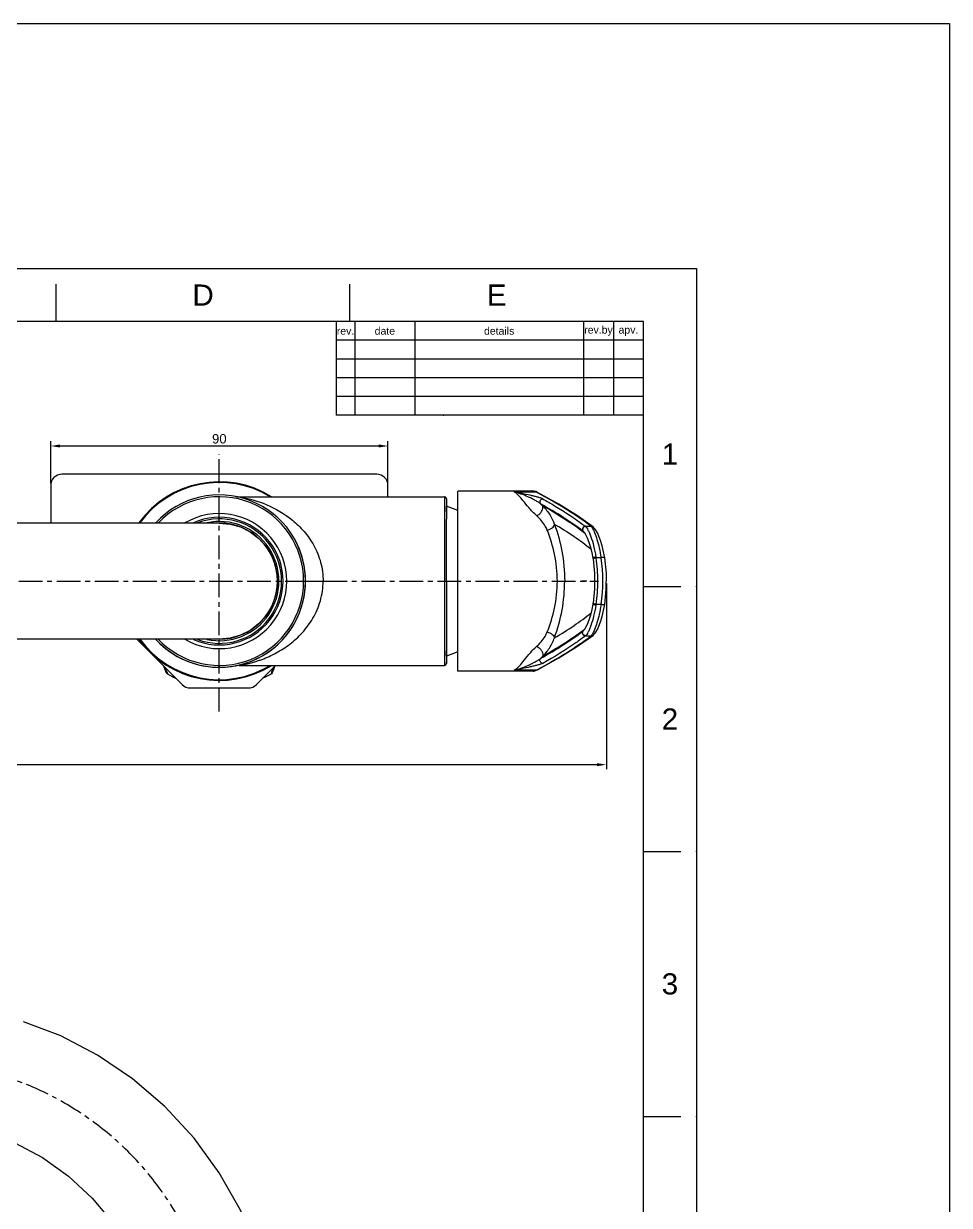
# Model space of a CAD drawing. Header units: millimetres. Extents: x 120 to 1856, y -818 to 764.
# Drawn here: x 880.1 to 1127.1, y -412 to -96.6 of the extents above; entities that cross this region are included whole.
import ezdxf

# ---------------------------------------------------------------- set-up
doc = ezdxf.new("R2010")
doc.units = ezdxf.units.MM
doc.header["$LTSCALE"] = 0.1
doc.linetypes.add('CENTERX2', pattern=[101.6, 63.5, -12.7, 12.7, -12.7])
for name, color, linetype in [('CENTER', 1, 'CENTERX2'), ('DIM', 3, 'Continuous'), ('FORM', 7, 'Continuous'), ('TEXT', 2, 'Continuous')]:
    doc.layers.add(name, color=color, linetype=linetype)
doc.styles.get("Standard").update_dxf_attribs({"font": 'arial.ttf'})
doc.dimstyles.new('ISO-25', dxfattribs={"dimtxt": 2.5, "dimasz": 2.5, "dimexe": 1.25, "dimexo": 0.625, "dimtad": 1, "dimlfac": 1.33325, "dimtxsty": 'Standard', "dimcen": 2.5, "dimadec": 0, "dimazin": 0, "dimtfac": 1, "dimtmove": 0, "dimatfit": 3, "dimfxl": 0, "dimarcsym": 0})

# ---------------------------------------------------------------- blocks, each defined once
blk = doc.blocks.new('*D34')
at = {"layer": 'Defpoints', "color": 0}
for p in [(690.21, -307.42), (665.35, -583.77), (906.25, -583.77)]:
    blk.add_point(p, dxfattribs=at)
at = {"layer": 'DIM', "color": 0, "lineweight": -2}
for p, q in [((689.59, -307.42), (664.1, -307.42)), ((665.35, -309.92), (665.35, -581.27)), ((905.62, -583.77), (664.1, -583.77))]:
    blk.add_line(p, q, dxfattribs=at)
at = {"layer": 'DIM', "color": 0}
for points in [[(664.94, -309.92), (665.77, -309.92), (665.35, -307.42)], [(664.94, -581.27), (665.77, -581.27), (665.35, -583.77)]]:
    blk.add_solid(points, dxfattribs=at)
at = {"layer": 'DIM', "color": 0, "insert": (663.23, -445.59), "char_height": 2.5, "attachment_point": 5, "rotation": 90}
blk.add_mtext('276,3', dxfattribs=at)
blk = doc.blocks.new('*D40')
at = {"layer": 'Defpoints', "color": 0}
for p in [(977.32, -209.33), (887.32, -219.89), (977.32, -219.89)]:
    blk.add_point(p, dxfattribs=at)
at = {"layer": 'DIM', "color": 0, "lineweight": -2}
for p, q in [((887.32, -219.26), (887.32, -208.08)), ((977.32, -219.26), (977.32, -208.08)), ((889.82, -209.33), (974.82, -209.33))]:
    blk.add_line(p, q, dxfattribs=at)
at = {"layer": 'DIM', "color": 0}
for points in [[(889.82, -208.91), (889.82, -209.74), (887.32, -209.33)], [(974.82, -208.91), (974.82, -209.74), (977.32, -209.33)]]:
    blk.add_solid(points, dxfattribs=at)
at = {"layer": 'DIM', "color": 0, "insert": (932.32, -207.42), "char_height": 2.5, "attachment_point": 5}
blk.add_mtext('90', dxfattribs=at)
blk = doc.blocks.new('*D42')
at = {"layer": 'Defpoints', "color": 0}
for p in [(710.14, -364.44), (932.32, -473.76), (932.32, -516.75)]:
    blk.add_point(p, dxfattribs=at)
at = {"layer": 'DIM', "color": 0, "lineweight": -2}
for p, q in [((710.14, -365.06), (710.14, -475.01)), ((932.32, -516.13), (932.32, -472.51)), ((712.64, -473.76), (929.82, -473.76))]:
    blk.add_line(p, q, dxfattribs=at)
at = {"layer": 'DIM', "color": 0}
for points in [[(712.64, -473.34), (712.64, -474.18), (710.14, -473.76)], [(929.82, -473.34), (929.82, -474.18), (932.32, -473.76)]]:
    blk.add_solid(points, dxfattribs=at)
at = {"layer": 'DIM', "color": 0, "insert": (821.23, -471.63), "char_height": 2.5, "attachment_point": 5}
blk.add_mtext('222,2', dxfattribs=at)
blk = doc.blocks.new('*D91')
at = {"layer": 'Defpoints', "color": 0}
for p in [(678.14, -245.39), (1035.6, -245.4), (1035.6, -294.36)]:
    blk.add_point(p, dxfattribs=at)
at = {"layer": 'DIM', "color": 0, "lineweight": -2}
for p, q in [((678.14, -246.01), (678.14, -295.61)), ((1035.6, -246.02), (1035.6, -295.61)), ((680.64, -294.36), (1033.1, -294.36))]:
    blk.add_line(p, q, dxfattribs=at)
at = {"layer": 'DIM', "color": 0}
for points in [[(680.64, -293.95), (680.64, -294.78), (678.14, -294.36)], [(1033.1, -293.95), (1033.1, -294.78), (1035.6, -294.36)]]:
    blk.add_solid(points, dxfattribs=at)
at = {"layer": 'DIM', "color": 0, "insert": (856.87, -292.24), "char_height": 2.5, "attachment_point": 5}
blk.add_mtext('357,5', dxfattribs=at)

msp = doc.modelspace()

# ---------------------------------------------------------------- linework, layer by layer
for p, q in [((888.8129, -176.134), (888.8129, -166.134)), ((967.1564, -176.134), (967.1564, -166.134)), ((1045.4998, -176.134), (653.7826, -176.134)), ((1045.4998, -741.7905), (1045.4998, -176.134)), ((1045.4998, -246.841), (1055.4998, -246.841)), ((1045.4998, -317.5481), (1055.4998, -317.5481)), ((1045.4998, -388.2552), (1055.4998, -388.2552))]:
    msp.add_line(p, q)
at = {"color": 7, "linetype": 'Continuous'}
for p, q in [((974.3207, -216.8878), (890.3207, -216.8878)), ((887.3207, -219.8878), (887.3207, -229.8873)), ((977.3207, -222.885), (977.3207, -219.8878)), ((937.5373, -222.8798), (992.4239, -222.8869)), ((937.5373, -222.8798), (937.88, -222.9358)), ((992.4239, -222.8869), (992.418, -267.8869)), ((992.9239, -223.387), (992.9229, -225.3875)), ((992.9239, -223.387), (992.9243, -225.3875)), ((996.0042, -221.3914), (996.0543, -221.3874)), ((996.0042, -269.3832), (996.0042, -221.3914)), ((1016.1075, -221.3873), (996.0594, -221.3873)), ((1010.9962, -221.5927), (1016.7833, -221.5927)), ((1016.7833, -221.5927), (1016.0993, -221.3873)), ((1017.2522, -221.7009), (1016.7629, -221.4936)), ((1017.2001, -221.8147), (1016.7833, -221.5927)), ((992.9229, -225.3875), (992.9221, -228.8873)), ((992.9229, -226.7734), (992.9236, -225.3875)), ((996.0042, -226.5263), (992.9236, -225.3873)), ((932.3223, -229.8873), (850.5113, -229.8873)), ((992.9195, -245.3873), (992.9223, -228.8873)), ((1029.6737, -232.3541), (1029.4342, -232.0946)), ((1029.6215, -232.3474), (1029.5974, -232.3291)), ((1029.753, -232.4604), (1029.6685, -232.3838)), ((1029.6827, -232.3658), (1029.6737, -232.3541)), ((1029.6827, -232.3659), (1029.7366, -232.4392)), ((1031.5212, -230.7825), (1030.0313, -230.7825)), ((1032.1296, -230.9803), (1032.1253, -230.977)), ((1032.0152, -239.2295), (1032.0407, -239.3856)), ((1032.0776, -239.3396), (1032.0408, -239.3863)), ((1032.0408, -239.3861), (1032.0538, -239.4675)), ((1032.0845, -239.4266), (1032.0539, -239.4684)), ((1034.1771, -239.1335), (1032.8305, -239.1335)), ((955.3239, -245.3831), (960.0241, -245.383)), ((992.9194, -245.3833), (992.9177, -265.3872)), ((1022.52, -245.3873), (1024.4796, -245.3873)), ((1030.4004, -245.3873), (1029.1004, -245.3873)), ((1032.0152, -251.5452), (1031.7485, -252.9344)), ((1032.0408, -251.3883), (1032.0154, -251.5442)), ((1032.0776, -251.4351), (1032.0408, -251.3885)), ((1032.054, -251.306), (1032.041, -251.3873)), ((1032.0845, -251.3482), (1032.0539, -251.3063)), ((1034.1771, -251.6412), (1032.8305, -251.6412)), ((1029.4342, -258.6801), (1029.6737, -258.4206)), ((1029.6387, -258.3967), (1029.6487, -258.3849)), ((1029.6574, -258.3996), (1029.6686, -258.3909)), ((1029.6686, -258.3909), (1029.7528, -258.3145)), ((1029.6737, -258.4206), (1029.6832, -258.4082)), ((1029.7361, -258.3361), (1029.6831, -258.4083)), ((932.3223, -260.8873), (850.5113, -260.8873)), ((910.3202, -260.8873), (922.442, -273.0091)), ((1027.9277, -262.7842), (1032.1296, -259.7944)), ((1030.0313, -259.9922), (1031.5212, -259.9922)), ((1032.1296, -259.7944), (1032.1256, -259.7975)), ((992.9184, -265.3872), (992.918, -264.0012)), ((996.0042, -264.2474), (992.9184, -265.3873)), ((937.587, -267.8798), (992.418, -267.8869)), ((942.1993, -273.0091), (947.3274, -267.881)), ((992.9177, -265.124), (992.9179, -267.0847)), ((992.9181, -267.387), (992.9179, -267.0847)), ((992.919, -265.3872), (992.9181, -267.387)), ((918.4558, -269.8667), (918.5177, -270.0378)), ((918.5177, -270.0378), (918.5719, -270.1931)), ((946.1156, -270.0466), (946.0641, -270.1931)), ((946.0641, -270.1931), (946.0679, -270.191)), ((946.2378, -269.7144), (946.1156, -270.0466)), ((996.0543, -269.3873), (996.0042, -269.3832)), ((1016.1075, -269.3873), (996.0594, -269.3873)), ((1016.7833, -269.182), (1010.9961, -269.182)), ((1016.7833, -269.182), (1016.0993, -269.3873)), ((1016.7591, -269.2823), (1017.2522, -269.0738)), ((1016.7833, -269.182), (1017.2002, -268.9599)), ((924.5633, -273.8878), (940.078, -273.8878))]:
    msp.add_line(p, q, dxfattribs=at)
msp.add_lwpolyline([(639.6412, -161.9925), (1059.6412, -161.9925), (1059.6412, -755.9319), (639.6412, -755.9319)], close=True)
for points in [[(1016.7629, -221.4936), (1016.2088, -221.3904), (1016.0986, -221.3873)], [(1032.1296, -230.9803), (1027.9309, -227.9927), (1022.9464, -224.8801), (1017.2522, -221.7009)], [(932.3223, -229.8873), (935.181, -230.1532), (937.9476, -230.9441), (940.513, -232.2282), (942.7876, -233.9537), (944.7041, -236.0632), (946.2023, -238.4886), (947.2322, -241.1505), (947.7584, -243.9794)], [(1029.7366, -232.4392), (1030.0659, -232.9791), (1030.4808, -233.8333), (1030.932, -234.9728), (1031.3707, -236.342)], [(1035.1651, -239.1353), (1034.869, -237.5406), (1034.4755, -235.9467), (1034.0487, -234.5718), (1033.6187, -233.4289), (1033.2078, -232.5164), (1032.8264, -231.8195), (1032.4658, -231.309), (1032.1253, -230.977)], [(1031.3707, -236.342), (1031.7522, -237.857), (1032.0152, -239.2295)], [(1032.0539, -239.4684), (1032.4645, -243.3403), (1032.4641, -247.4415), (1032.0539, -251.3063)], [(1035.1651, -251.6394), (1035.5947, -247.5578), (1035.5956, -243.2334), (1035.1651, -239.1353)], [(947.7584, -243.9794), (947.7587, -246.7923), (947.2331, -249.6209), (946.2037, -252.2832), (944.7057, -254.7094), (942.7891, -256.8196), (940.5142, -258.5458), (937.9483, -259.8303), (935.1813, -260.6214), (932.3223, -260.8873)], [(1032.125, -259.7979), (1032.4599, -259.4727), (1032.8199, -258.9656), (1033.2, -258.2741), (1033.6091, -257.3691), (1034.038, -256.2339), (1034.4656, -254.8636), (1034.862, -253.2662), (1035.1651, -251.6394)], [(1031.7485, -252.9344), (1031.3663, -254.4481), (1030.9279, -255.8133), (1030.4778, -256.9483), (1030.0643, -257.7986), (1029.7361, -258.3361)], [(1017.2522, -269.0738), (1022.9428, -265.8967), (1027.9277, -262.7842)], [(918.5638, -270.1886), (918.4846, -270.139), (918.3013, -269.9781), (918.169, -269.7953), (918.0849, -269.6073)], [(946.5511, -269.607), (946.4196, -269.8707), (946.205, -270.0995), (946.0679, -270.191)], [(1016.0985, -269.3873), (1016.2068, -269.3844), (1016.7591, -269.2823)], [(947.821, -456.1561), (947.259, -445.5241), (945.4167, -434.5867), (942.3087, -423.7662), (937.9387, -413.2609), (932.3249, -403.2758), (925.5765, -393.9907), (917.813, -385.5702), (909.1722, -378.1735), (899.8438, -371.881), (890.0154, -366.7572), (880.1047, -362.9525)], [(870.5251, -392.4353), (877.7985, -395.2633), (885.1255, -399.2117), (892.0712, -404.1557), (898.4276, -410.0388), (904.0077, -416.7575), (908.6778, -424.1393), (912.3146, -432.0037), (914.8765, -440.141), (916.3736, -448.3356), (916.821, -456.1561)]]:
    msp.add_lwpolyline(points, dxfattribs=at)
for centre, radius, start, end in [((890.3207, -219.8878), 3, 89.99999, 179.99999), ((974.3207, -219.8878), 3, 359.99999, 89.99999), ((932.321, -245.3873), 26.5, 58.186614, 144.174567), ((932.321, -245.3873), 26.3, 58.86275, 143.841666), ((932.3241, -245.3827), 22.9993, 222.555279, 137.470561), ((932.3241, -245.3827), 22.4999, 223.711622, 136.290381), ((937.5389, -218.1696), 4.7102, 259.354225, 269.980034), ((932.4205, -255.1734), 32.6966, 79.981694, 80.388133), ((992.4239, -223.3869), 0.5, 359.980532, 89.992493), ((1030.9422, -211.8875), 18.2107, 224.878665, 226.915195), ((932.321, -245.3873), 18.019, 239.423689, 120.57395), ((932.321, -245.3873), 17.0192, 246.069091, 113.930909), ((932.321, -245.3873), 16.612, 249.548713, 110.451287), ((932.321, -245.3873), 15.912, 257.945357, 102.05528), ((932.321, -245.3873), 15.5, 270, 90), ((932.3235, -245.3837), 23, 280.951962, 35.844776), ((1026.3029, -236.0623), 5.055, 52.16703, 52.767853), ((1035.4273, -227.3708), 7.6533, 217.572479, 220.380993), ((1028.7072, -232.9646), 1.1338, 50.115363, 52.110631), ((1035.5285, -227.3963), 7.695, 217.629817, 219.477791), ((1035.5243, -227.3997), 7.6896, 219.477967, 220.402396), ((1022.302, -238.545), 9.5844, 39.961046, 40.431971), ((1025.457, -237.7916), 6.8543, 52.088855, 52.585715), ((1022.2813, -238.5623), 9.6113, 38.677197, 39.960677), ((1022.3776, -238.5895), 9.5744, 39.155522, 40.403184), ((1026.6408, -235.1491), 5.5284, 52.172176, 52.726807), ((1029.212, -231.7516), 1.269, 47.942371, 49.789044), ((1028.4227, -233.3274), 4.0328, 31.415899, 32.260043), ((959.8365, -250.0001), 73.7984, 8.467478, 8.603067), ((1010.3271, -242.7021), 22.7847, 8.789862, 9.010984), ((992.7378, -245.4203), 40.5827, 0.046526, 8.787658), ((993.352, -245.3873), 41.3014, 351.290759, 8.709241), ((980.8256, -245.3287), 43.6541, 339.608088, 359.923082), ((992.9694, -245.3723), 40.3511, 351.187187, 359.978608), ((959.8343, -240.7742), 73.8007, 351.39696, 351.53252), ((1010.3279, -248.0727), 22.7839, 350.989019, 351.210114), ((1035.4273, -263.4039), 7.6532, 139.619058, 142.427583), ((1035.5285, -263.3784), 7.695, 140.52219, 142.370184), ((1035.5243, -263.375), 7.6896, 139.597601, 140.522014), ((1025.3306, -252.8191), 7.0613, 307.174675, 307.788076), ((1022.3031, -252.2306), 9.5829, 319.568681, 319.950805), ((1022.2813, -252.2124), 9.6113, 320.043493, 321.321726), ((1022.3779, -252.1854), 9.5741, 319.596993, 320.843223), ((932.321, -245.3873), 26.5, 215.825379, 301.861765), ((932.321, -245.3873), 26.3, 216.149658, 301.175114), ((932.321, -245.3873), 23, 222.386805, 280.958109), ((1026.3024, -254.7118), 5.0558, 307.232188, 307.832912), ((1028.7071, -257.8101), 1.1338, 307.889395, 309.884854), ((1026.6402, -255.6248), 5.5293, 307.27324, 307.827775), ((1029.2119, -259.023), 1.2691, 310.210984, 312.057664), ((1028.4283, -257.4508), 4.0262, 327.745884, 328.553385), ((903.2497, -274.46), 15.6087, 18.135412, 24.499165), ((937.5874, -272.5905), 4.7107, 90.005404, 100.941259), ((992.4181, -267.3869), 0.5, 269.992493, 359.992493), ((1030.9407, -278.8858), 18.2087, 133.084137, 135.120812), ((903.2504, -274.4591), 15.6087, 18.132868, 24.242692), ((902.0735, -275.9161), 17.4639, 22.018782, 25.444045), ((902.3322, -275.8033), 17.1818, 21.445688, 21.993359), ((902.5588, -275.7143), 16.9384, 20.195906, 21.445925), ((932.318, -245.3918), 28.356, 241.002678, 245.740562), ((932.318, -245.3918), 28.356, 294.278619, 298.997302), ((962.3874, -275.8467), 17.2747, 158.510212, 159.207181), ((962.4905, -275.8873), 17.3855, 158.385579, 158.510116), ((962.46, -275.8781), 17.3538, 154.547061, 158.376728), ((961.3868, -274.4591), 15.6087, 155.783732, 161.868554), ((924.5633, -270.8878), 3, 224.99999, 269.99999), ((940.078, -270.8878), 3, 269.99999, 314.99999)]:
    msp.add_arc(centre, radius, start, end, dxfattribs=at)
for points, knots in [([(938.1085, -222.9754), (940.408, -223.3816), (945.2939, -224.7902), (950.9789, -228.1237), (955.0785, -232.0969), (957.7319, -235.8841), (959.5774, -240.3885), (960.0241, -243.7015), (960.0241, -245.383)], [0, 0, 0, 0, 0.20638264, 0.44562898, 0.573655, 0.70863487, 0.85138184, 1, 1, 1, 1]), ([(1018.0381, -224.7371), (1017.8033, -224.5468), (1017.2587, -224.222), (1016.4246, -223.7437), (1015.5417, -223.2913), (1014.3515, -222.7301), (1012.8466, -222.1258), (1011.6113, -221.7531), (1010.9962, -221.5927)], [0, 0, 0, 0, 0.11704117, 0.24428894, 0.37283189, 0.50095406, 0.75385398, 1, 1, 1, 1]), ([(1018.6538, -223.4391), (1018.5643, -223.3888), (1018.3528, -223.3009), (1017.8628, -223.1347), (1017.1537, -222.938), (1016.2327, -222.7089), (1014.8929, -222.4009), (1013.1407, -222.0294), (1011.7178, -221.7414), (1010.9962, -221.5927)], [0, 0, 0, 0, 0.03903597, 0.0867421, 0.19691152, 0.31870136, 0.44777266, 0.71978113, 1, 1, 1, 1]), ([(1017.0373, -227.9885), (1016.2719, -227.3088), (1014.9952, -225.9584), (1013.4634, -224.0023), (1012.2551, -222.5183), (1011.4077, -221.7953), (1010.9962, -221.5927)], [0, 0, 0, 0, 0.34798498, 0.62927103, 0.8440843, 1, 1, 1, 1]), ([(1031.5212, -230.7825), (1029.4178, -229.1701), (1024.7358, -226.0126), (1019.834, -223.2225), (1017.2001, -221.8147)], [0, 0, 0, 0, 0.47018037, 1, 1, 1, 1]), ([(1018.6538, -223.4391), (1018.5095, -223.4434), (1018.2157, -223.5388), (1017.9179, -223.8868), (1017.8363, -224.3372), (1017.9497, -224.624), (1018.0383, -224.7374)], [0, 0, 0, 0, 0.24851392, 0.50069654, 0.7523825, 1, 1, 1, 1]), ([(1018.6538, -223.4391), (1019.7076, -224.0306), (1023.599, -226.2855), (1027.3654, -228.7655), (1029.9888, -230.7499)], [0, 0, 0, 0, 0.26868706, 1, 1, 1, 1]), ([(1017.0373, -227.9886), (1017.1792, -227.9186), (1017.4573, -227.7478), (1017.8953, -227.3749), (1018.3069, -226.871), (1018.6044, -226.26), (1018.7043, -225.6746), (1018.597, -225.3157), (1018.5029, -225.1876)], [0, 0, 0, 0, 0.13688127, 0.28061438, 0.49605463, 0.69459375, 0.86251434, 1, 1, 1, 1]), ([(1029.3614, -232.0375), (1027.663, -230.7452), (1023.9544, -228.1983), (1020.0922, -225.8976), (1018.0381, -224.7371)], [0, 0, 0, 0, 0.47494354, 1, 1, 1, 1]), ([(1018.5029, -225.1876), (1020.519, -226.3278), (1024.3017, -228.5802), (1027.9364, -231.0701), (1029.5974, -232.3291)], [0, 0, 0, 0, 0.52636145, 1, 1, 1, 1]), ([(1018.503, -225.1877), (1019.2138, -225.8892), (1020.5054, -227.4543), (1021.4132, -229.2766), (1021.7439, -230.2351)], [0, 0, 0, 0, 0.49621492, 1, 1, 1, 1]), ([(1019.834, -231.8239), (1019.6817, -231.4494), (1018.9792, -230.0181), (1017.9243, -228.7763), (1017.0373, -227.9885)], [0, 0, 0, 0, 0.25417181, 1, 1, 1, 1]), ([(1022.5201, -245.3873), (1022.52, -242.9735), (1022.0337, -238.3306), (1020.6689, -233.8773), (1019.834, -231.8239)], [0, 0, 0, 0, 0.52129028, 1, 1, 1, 1]), ([(1019.8342, -231.8238), (1020.0821, -231.7605), (1020.5537, -231.5857), (1021.1569, -231.2063), (1021.5888, -230.7602), (1021.7368, -230.3985), (1021.7439, -230.2351)], [0, 0, 0, 0, 0.29398005, 0.57323164, 0.81200889, 1, 1, 1, 1]), ([(1021.7439, -230.2351), (1022.6015, -232.5529), (1023.9924, -237.5416), (1024.4793, -242.7062), (1024.4796, -245.3873)], [0, 0, 0, 0, 0.47964521, 1, 1, 1, 1]), ([(1031.5315, -236.9175), (1030.0763, -235.7247), (1026.8826, -233.3842), (1023.5282, -231.2877), (1021.7439, -230.2351)], [0, 0, 0, 0, 0.4759524, 1, 1, 1, 1]), ([(1029.9888, -230.7499), (1029.8437, -230.7531), (1029.5487, -230.8446), (1029.2463, -231.1883), (1029.1617, -231.6373), (1029.2737, -231.9236), (1029.3614, -232.0375)], [0, 0, 0, 0, 0.24993596, 0.50172395, 0.75233489, 1, 1, 1, 1]), ([(1030.0313, -230.7825), (1029.8862, -230.7857), (1029.5913, -230.8769), (1029.2885, -231.2202), (1029.2035, -231.6693), (1029.3157, -231.9558), (1029.4035, -232.0698)], [0, 0, 0, 0, 0.24986316, 0.50150735, 0.75210581, 1, 1, 1, 1]), ([(1030.0621, -230.8094), (1029.9173, -230.8133), (1029.6232, -230.9058), (1029.3216, -231.2485), (1029.236, -231.6958), (1029.3471, -231.9812), (1029.4342, -232.0946)], [0, 0, 0, 0, 0.25022027, 0.50242187, 0.75296266, 1, 1, 1, 1]), ([(1030.0621, -230.8094), (1030.1758, -230.9119), (1030.4039, -231.2202), (1030.7362, -231.804), (1031.1044, -232.5985), (1031.6545, -234.0048), (1032.2898, -236.1362), (1032.6544, -237.9683), (1032.8046, -238.9608)], [0, 0, 0, 0, 0.05293761, 0.13098934, 0.23253324, 0.35519758, 0.65294767, 1, 1, 1, 1]), ([(1031.5212, -230.7825), (1031.5464, -230.8039), (1031.6659, -230.9217), (1031.7613, -231.0612), (1031.833, -231.1748)], [0, 0, 0, 0, 0.1972436, 1, 1, 1, 1]), ([(1031.8644, -231.2253), (1032.098, -231.6077), (1032.5492, -232.6023), (1033.1698, -234.3707), (1033.7557, -236.6094), (1034.0537, -238.2568), (1034.1771, -239.1335)], [0, 0, 0, 0, 0.16241543, 0.39390705, 0.67915016, 1, 1, 1, 1]), ([(1032.8046, -238.9608), (1032.7015, -238.9772), (1032.5133, -239.0127), (1032.2577, -239.0837), (1032.1083, -239.139), (1032.0107, -239.2023), (1032.0152, -239.2295)], [0, 0, 0, 0, 0.36871169, 0.68511516, 0.90271829, 1, 1, 1, 1]), ([(1032.8305, -239.1335), (1032.6736, -239.1582), (1032.4568, -239.2009), (1032.2075, -239.2775), (1032.112, -239.317), (1032.0776, -239.3396)], [0, 0, 0, 0, 0.60823157, 0.84251545, 1, 1, 1, 1]), ([(1032.8441, -239.2204), (1032.6842, -239.245), (1032.4639, -239.2873), (1032.2127, -239.3643), (1032.1175, -239.4036), (1032.0845, -239.4266)], [0, 0, 0, 0, 0.6141936, 0.8474224, 1, 1, 1, 1]), ([(1035.165, -239.1353), (1035.1601, -239.1044), (1035.0266, -239.0753), (1034.8423, -239.0692), (1034.5269, -239.0858), (1034.3009, -239.1146), (1034.1771, -239.1335)], [0, 0, 0, 0, 0.09369291, 0.30916867, 0.62588996, 1, 1, 1, 1]), ([(937.5893, -267.8797), (937.5666, -267.8796), (937.7499, -267.8591), (937.8305, -267.8378), (938.126, -267.7911), (938.5523, -267.71), (939.2086, -267.5812), (940.039, -267.3943), (940.9287, -267.1678), (941.8454, -266.9039), (942.7803, -266.6065), (944.0474, -266.1578), (945.6342, -265.5052), (947.5117, -264.575), (949.357, -263.4863), (951.1512, -262.2295), (952.8744, -260.7937), (955.0738, -258.5976), (956.9925, -256.0076), (958.479, -253.066), (959.3482, -250.6324), (959.8913, -248.0503), (960.0364, -246.275), (960.0241, -245.383)], [0, 0, 0, 0, 0.00197114, 0.00716276, 0.01483023, 0.0242382, 0.0466502, 0.07185256, 0.09857094, 0.12627108, 0.15475287, 0.18377283, 0.24302839, 0.30367727, 0.36564841, 0.42897702, 0.49378049, 0.56023219, 0.6987293, 0.77130391, 0.84600156, 0.92250471, 1, 1, 1, 1]), ([(1019.8341, -258.9508), (1020.669, -256.8974), (1022.034, -252.444), (1022.52, -247.8011), (1022.5201, -245.3873)], [0, 0, 0, 0, 0.47871538, 1, 1, 1, 1]), ([(1032.8046, -251.8139), (1032.6544, -252.8064), (1032.2898, -254.6385), (1031.6545, -256.7698), (1031.1044, -258.1761), (1030.7362, -258.9707), (1030.4039, -259.5545), (1030.1758, -259.8628), (1030.0621, -259.9653)], [0, 0, 0, 0, 0.34705233, 0.64480241, 0.76746676, 0.86901063, 0.94706229, 1, 1, 1, 1]), ([(1034.1771, -251.6412), (1034.0536, -252.5183), (1033.7555, -254.1665), (1033.1692, -256.406), (1032.5483, -258.1746), (1032.097, -259.1692), (1031.8632, -259.5513)], [0, 0, 0, 0, 0.32093066, 0.60621447, 0.83768478, 1, 1, 1, 1]), ([(1032.8046, -251.8139), (1032.7015, -251.7974), (1032.5133, -251.7619), (1032.2577, -251.6909), (1032.1083, -251.6357), (1032.0107, -251.5724), (1032.0152, -251.5452)], [0, 0, 0, 0, 0.36870887, 0.68511107, 0.90271552, 1, 1, 1, 1]), ([(1032.8305, -251.6412), (1032.6736, -251.6164), (1032.4568, -251.5738), (1032.2075, -251.4972), (1032.112, -251.4577), (1032.0776, -251.4351)], [0, 0, 0, 0, 0.60823365, 0.84251715, 1, 1, 1, 1]), ([(1032.8441, -251.5543), (1032.6842, -251.5297), (1032.4639, -251.4874), (1032.2127, -251.4104), (1032.1175, -251.3711), (1032.0845, -251.3482)], [0, 0, 0, 0, 0.61419528, 0.84742352, 1, 1, 1, 1]), ([(1035.165, -251.6394), (1035.1601, -251.6703), (1035.0266, -251.6994), (1034.8423, -251.7055), (1034.5269, -251.6889), (1034.3009, -251.6601), (1034.1771, -251.6412)], [0, 0, 0, 0, 0.09369545, 0.3091728, 0.62589381, 1, 1, 1, 1]), ([(1021.7439, -260.5396), (1023.5282, -259.4869), (1026.8825, -257.3905), (1030.0762, -255.0501), (1031.5313, -253.8573)], [0, 0, 0, 0, 0.52404511, 1, 1, 1, 1]), ([(1029.5974, -258.4456), (1027.9364, -259.7046), (1024.3016, -262.1945), (1020.519, -264.447), (1018.5029, -265.5871)], [0, 0, 0, 0, 0.47364164, 1, 1, 1, 1]), ([(1017.0373, -262.7861), (1017.333, -262.5235), (1018.4702, -261.4142), (1019.3843, -260.0568), (1019.8341, -258.9508)], [0, 0, 0, 0, 0.2488286, 1, 1, 1, 1]), ([(1017.2002, -268.9599), (1019.834, -267.5521), (1024.7358, -264.762), (1029.4178, -261.6046), (1031.5212, -259.9922)], [0, 0, 0, 0, 0.52981903, 1, 1, 1, 1]), ([(1018.0381, -266.0375), (1020.0922, -264.877), (1023.9544, -262.5764), (1027.663, -260.0294), (1029.3614, -258.7372)], [0, 0, 0, 0, 0.52505724, 1, 1, 1, 1]), ([(1018.5028, -265.5871), (1019.2136, -264.8855), (1020.5052, -263.3205), (1021.4136, -261.4982), (1021.7439, -260.5396)], [0, 0, 0, 0, 0.49621514, 1, 1, 1, 1]), ([(1029.9888, -260.0248), (1029.1577, -260.6535), (1025.5126, -263.2907), (1021.6674, -265.644), (1018.6538, -267.3356)], [0, 0, 0, 0, 0.23168977, 1, 1, 1, 1]), ([(1019.834, -258.9507), (1020.0819, -259.0141), (1020.5536, -259.1889), (1021.1568, -259.5683), (1021.5888, -260.0144), (1021.7368, -260.3761), (1021.7439, -260.5396)], [0, 0, 0, 0, 0.29396232, 0.57322836, 0.81200769, 1, 1, 1, 1]), ([(1029.9888, -260.0248), (1029.8438, -260.0216), (1029.5489, -259.9301), (1029.2464, -259.5866), (1029.1616, -259.1374), (1029.2738, -258.8509), (1029.3616, -258.7369)], [0, 0, 0, 0, 0.24980332, 0.50147653, 0.75212434, 1, 1, 1, 1]), ([(1030.0313, -259.9922), (1029.8863, -259.989), (1029.5913, -259.8978), (1029.2885, -259.5545), (1029.2035, -259.1054), (1029.3157, -258.8189), (1029.4035, -258.7049)], [0, 0, 0, 0, 0.24986318, 0.50150734, 0.75210581, 1, 1, 1, 1]), ([(1030.0621, -259.9653), (1029.9173, -259.9614), (1029.6232, -259.8689), (1029.3216, -259.5262), (1029.2361, -259.0789), (1029.3471, -258.7935), (1029.4342, -258.6801)], [0, 0, 0, 0, 0.25021945, 0.50242146, 0.75296293, 1, 1, 1, 1]), ([(1031.8333, -259.5995), (1031.8061, -259.6426), (1031.7137, -259.7818), (1031.61, -259.9166), (1031.5212, -259.9922)], [0, 0, 0, 0, 0.30392715, 1, 1, 1, 1]), ([(1010.9961, -269.182), (1011.4076, -268.9794), (1012.255, -268.2564), (1013.4634, -266.7724), (1014.9952, -264.8163), (1016.2719, -263.4659), (1017.0373, -262.7861)], [0, 0, 0, 0, 0.15592271, 0.37073698, 0.652019, 1, 1, 1, 1]), ([(1017.0374, -262.7862), (1017.1793, -262.8562), (1017.4574, -263.0269), (1017.8953, -263.3999), (1018.3069, -263.9037), (1018.6044, -264.5148), (1018.7043, -265.1001), (1018.597, -265.459), (1018.5028, -265.5871)], [0, 0, 0, 0, 0.13688372, 0.28061783, 0.49605749, 0.69459482, 0.8625142, 1, 1, 1, 1]), ([(1018.6538, -267.3356), (1018.4527, -267.4426), (1017.9595, -267.6109), (1017.1545, -267.8373), (1016.2326, -268.0656), (1014.893, -268.3739), (1013.1405, -268.7451), (1011.7177, -269.0335), (1010.9961, -269.182)], [0, 0, 0, 0, 0.08665144, 0.19681824, 0.31863915, 0.44772535, 0.71976138, 1, 1, 1, 1]), ([(1010.9962, -269.182), (1011.6112, -269.0215), (1012.8465, -268.6486), (1014.3515, -268.0445), (1015.5417, -267.4834), (1016.4245, -267.0309), (1017.2589, -266.5531), (1017.8029, -266.2275), (1018.0381, -266.0375)], [0, 0, 0, 0, 0.24613443, 0.49904773, 0.62718002, 0.75570469, 0.88292206, 1, 1, 1, 1]), ([(1018.6538, -267.3357), (1018.5094, -267.3313), (1018.2155, -267.2359), (1017.9178, -266.8878), (1017.8365, -266.4375), (1017.9497, -266.1509), (1018.0382, -266.0376)], [0, 0, 0, 0, 0.24865028, 0.50095049, 0.75259698, 1, 1, 1, 1])]:
    msp.add_open_spline(points, degree=3, knots=knots, dxfattribs=at)
for points in [[(1017.2522, -221.7009), (1017.1105, -221.6256), (1016.9436, -221.5875), (1016.7833, -221.5927)], [(1032.1253, -230.977), (1031.9567, -230.8493), (1031.7327, -230.7778), (1031.5212, -230.7825)], [(1032.1256, -259.7975), (1031.9569, -259.9253), (1031.7328, -259.9969), (1031.5212, -259.9922)], [(937.5871, -267.8798), (937.5884, -267.8798), (937.5897, -267.8798), (937.591, -267.8798)], [(918.0849, -269.6073), (918.1245, -269.7258), (918.1866, -269.8389), (918.2655, -269.9358)], [(918.2655, -269.9358), (918.3475, -270.0371), (918.4504, -270.1244), (918.5638, -270.1886)], [(1017.2522, -269.0738), (1017.1105, -269.149), (1016.9436, -269.1872), (1016.7833, -269.182)]]:
    msp.add_open_spline(points, degree=3, dxfattribs=at)
for p in [(992.1564, -201.134), (1059.6412, -246.841), (1059.6412, -317.5481), (1059.6412, -388.2552)]:
    msp.add_point(p)
at = {"layer": 'CENTER'}
for p, q in [((932.321, -280.1733), (932.321, -211.5543)), ((675.5795, -245.3873), (1033.4806, -245.3873))]:
    msp.add_line(p, q, dxfattribs=at)
msp.add_open_spline([(932.321, -456.1561), (932.3452, -452.0289), (931.6942, -443.5982), (928.7667, -431.0826), (923.8191, -418.8537), (916.8469, -407.459), (908.1664, -397.3054), (898.0658, -388.8199), (887.0667, -382.1681), (879.2485, -378.9451), (875.3149, -377.6939)], degree=3, knots=[0, 0, 0, 0, 0.11955036, 0.2437426, 0.37097594, 0.49999357, 0.62900944, 0.75623964, 0.88043357, 1, 1, 1, 1], dxfattribs=at)
at = {"layer": 'DIM'}
msp.add_lwpolyline([(581.1483, -96.6258), (1127.1313, -96.6258), (1127.1313, -818.1661), (581.1483, -818.1661)], close=True, dxfattribs=at)
at = {"layer": 'FORM'}
for p, q in [((963.4998, -176.134), (963.4998, -201.134)), ((968.4998, -176.134), (968.4998, -201.134)), ((984.4998, -176.134), (984.4998, -201.134)), ((1029.4998, -176.134), (1029.4998, -201.134)), ((1037.4998, -176.134), (1037.4998, -201.134)), ((1045.4998, -181.134), (963.4998, -181.134)), ((1045.4998, -186.134), (963.4998, -186.134)), ((1045.4998, -191.134), (963.4998, -191.134)), ((1045.4998, -196.134), (963.4998, -196.134)), ((1045.4998, -201.134), (963.4998, -201.134))]:
    msp.add_line(p, q, dxfattribs=at)

# ---------------------------------------------------------------- texts
at = {"char_height": 5.6566, "attachment_point": 5}
for s, width, insert in [('D', 10, (927.9846, -169.0632)), ('E', 10, (1006.3281, -169.0632)), ('1', 50, (1052.5705, -211.4875)), ('2', 50, (1052.5705, -282.1946)), ('3', 50, (1052.5705, -352.9016))]:
    msp.add_mtext_dynamic_manual_height_columns(s, width=width, gutter_width=12.5, heights=[0], dxfattribs=dict(at, insert=insert))
at = {"layer": 'TEXT', "char_height": 2, "attachment_point": 5}
for s, width, insert in [('rev.', 5, (965.9998, -178.634)), ('date', 16, (976.4998, -178.634)), ('details', 45, (1006.9998, -178.634)), ('rev.by', 8, (1033.4998, -178.634)), ('apv.', 8, (1041.4998, -178.634))]:
    msp.add_mtext_dynamic_manual_height_columns(s, width=width, gutter_width=12.5, heights=[0], dxfattribs=dict(at, insert=insert))

# ---------------------------------------------------------------- dimensions: what is measured, and where the dimension line sits
at = {"layer": 'DIM'}
for base, p1, p2, picture, middle in [((977.3207, -209.3263), (887.3207, -219.8878), (977.3207, -219.8878), '*D40', (932.3207, -207.4248)), ((1035.5951, -294.3638), (678.1404, -245.3873), (1035.5951, -245.3956), '*D91', (856.8678, -292.2364)), ((932.3241, -473.7616), (710.1439, -364.4383), (932.3241, -516.7539), '*D42', (821.234, -471.6342))]:
    dim = msp.add_linear_dim(base=base, p1=p1, p2=p2, dimstyle='ISO-25', override={"dimdec": 1, "dimlfac": 1, "dimtdec": 1, "dimfxl": 1.25}, dxfattribs=at)
    dim.commit()
    dim.dimension.update_dxf_attribs({"geometry": picture, "text_midpoint": middle})
dim = msp.add_linear_dim(base=(665.355, -583.7654), p1=(690.2121, -307.4246), p2=(906.2458, -583.7654), angle=90, dimstyle='ISO-25', override={"dimdec": 1, "dimlfac": 1, "dimtdec": 1, "dimfxl": 1.25}, dxfattribs=at)
dim.commit()
dim.dimension.update_dxf_attribs({"geometry": '*D34', "text_midpoint": (663.2276, -445.595)})

doc.saveas('drawing.dxf')
